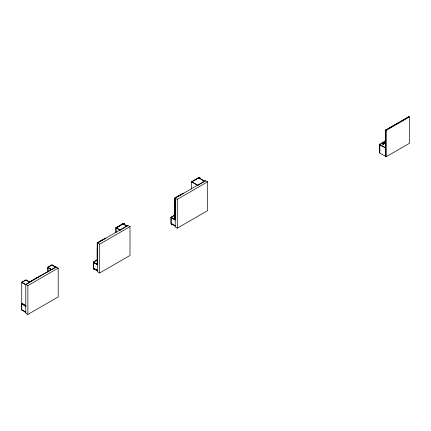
<?xml version="1.0" encoding="UTF-8"?>
<svg xmlns="http://www.w3.org/2000/svg" width="431" height="431" viewBox="0 0 431 431"><rect width="100%" height="100%" fill="white"/><g stroke="black" fill="none" stroke-linecap="round" stroke-linejoin="round"><path stroke-width="0.65" d="M383.455 143.852L383.342 143.631A0.889 0.512 60 0 1 383.709 144.035L383.682 144.029M383.353 143.749L383.655 144.013M383.267 142.914L385.179 143.351M382.669 143.593L382.76 143.501A0.986 0.566 60 0 1 383.191 143.534L383.315 143.609M191.423 189.074L191.423 181.758L198.718 177.545L199.445 178.175M191.989 181.877L198.739 177.766L204.251 181.16M194.693 180.314L196.428 179.312M197.581 178.644L198.739 177.976M199.284 177.874L199.989 177.674L199.467 177.976M115.847 232.374L115.847 227.746L123.147 223.533L123.875 224.163M21.733 303.602L21.733 282.294L25.962 279.854L30.003 282.186L25.763 284.622M47.819 272.015L47.819 267.231L52.049 264.79L56.095 267.333M116.214 227.956L123.147 223.953M116.235 227.757L123.126 223.781M29.427 282.063L25.962 280.064L21.733 282.504L25.957 284.735M55.513 267.005L52.049 265L47.819 267.441L51.284 269.445M117.949 226.959L119.101 226.291M123.713 223.861L124.419 223.662L124.419 224.993M123.896 223.964L124.419 223.662M97.718 263.982L97.212 264.273L97.212 242.728L97.902 242.545M175.331 219.169L174.83 219.46L174.83 197.921L175.514 197.732M29.825 281.847L46.311 272.537M105.46 238.181L97.395 242.836L97.395 264.375M183.073 193.368L175.008 198.023L175.008 219.568M25.774 284.395L56.095 266.891L58.196 268.104L58.196 296.927L27.875 314.431L25.774 313.218L25.774 284.395L27.875 285.608L58.196 268.104M56.095 267.123L51.855 269.564L47.819 267.231M204.224 181.602L197.689 185.378L191.423 181.758M205.512 180.858L204.8 181.268L198.535 177.653M120.438 230.186L116.031 227.643L116.052 232.304M198.05 185.378L191.606 181.656M97.212 242.728L99.68 244.156L130 226.652L130 255.475L99.68 272.979L97.578 271.762L97.578 242.939L127.894 225.435L130 226.652M174.83 197.921L177.292 199.343L207.613 181.839L207.613 210.662L177.292 228.166L175.191 226.954L175.191 198.131L205.512 180.627L207.613 181.839M21.916 303.289L25.957 305.622M93.554 268.578L93.355 262.043L97.39 259.71M175.191 226.135L170.988 223.662L170.967 217.235L175.008 214.902M97.39 259.92L93.355 262.253L97.578 264.693M175.008 215.112L170.967 217.445L175.191 219.88M21.916 303.92L25.957 306.252M171.333 217.655L175.374 219.988M97.762 264.796L93.538 262.571L93.538 268.405L97.762 270.63L96.027 269.634M21.916 309.754L25.957 312.087M171.333 223.49L175.374 225.822M93.899 268.825L94.082 269.747L95.235 269.079M171.511 224.012L171.694 224.934L172.847 224.271M385.934 156.151L385.567 156.361L385.567 129.984L386.456 129.683M408.997 116.672L385.75 130.092L385.75 156.464M385.567 129.984L386.208 130.356L409.45 116.936L409.45 143.307L386.208 156.728L379.506 152.86L379.506 144.229L385.788 140.598M381.791 143.329L382.933 142.666M383.251 142.817L385.497 141.519M384.226 142.327L383.94 142.494L384.738 142.866M383.504 142.876L385.562 141.664M384.926 142.753L384.414 142.397M384.899 142.117L385.152 142.284M385.292 141.885L385.713 141.643M385.26 142.004L385.745 141.734M382.345 143.873L383.498 144.536M383.902 142.963L384.63 142.553M384.274 142.801L385.12 142.639M385.373 142.187L383.94 142.86L384.969 141.993M384.28 143.092L385.373 142.375M383.649 143.857L383.563 143.9A0.894 0.517 60 0 0 383.434 143.76L383.428 143.62M384.468 143.162L385.222 142.726M384.474 143.216L385.292 142.753M385.449 142.693L385.152 142.44L385.492 142.548M384.754 143.27L385.513 142.828M385.239 143.41L384.527 143.162L385.255 143.663M384.032 144.019L383.423 144.31L383.003 143.959M383.439 143L384.937 143.582L385.664 143.162M385.201 143.571L385.621 143.329M379.506 152.86L379.867 152.649L379.867 144.433L379.506 144.644L385.567 148.145M383.612 143.577L382.927 143.404L382.545 143.625L382.83 143.922M382.76 143.916L382.577 143.803M385.411 142.074L384.931 141.939M384.996 142.182L384.597 142.241L384.931 142.408M384.931 142.537L385.298 142.661M384.296 142.386L385.589 142.817M384.301 142.435L385.233 142.758M384.29 142.591L385.007 142.828M383.913 142.639L384.813 142.941M383.719 142.747L384.619 143.054M384.059 142.796L384.355 142.909M383.978 142.78L383.563 142.709L383.859 142.844M385.109 141.837L385.411 141.955M385.416 142.295L385.109 142.472M385.039 142.165L384.619 142.101L384.926 142.235M385.109 142.354L385.411 142.472M384.253 142.327L384.743 142.51M384.247 142.505L384.554 142.623M384.36 142.731L383.752 142.602L384.544 142.973M409.45 116.936L408.814 116.569L404.914 119.031M404.731 119.134L400.647 121.494M400.464 121.596L396.385 123.956M396.24 124.036L395.534 124.446M395.351 124.548L394.645 124.958M394.462 125.06L393.756 125.469M393.573 125.577L392.867 125.987M392.684 126.089L391.978 126.498M391.795 126.601L391.089 127.01M390.906 127.118L390.2 127.522M390.017 127.63L389.306 128.039M389.128 128.142L388.417 128.551M388.239 128.659L387.528 129.063M387.35 129.171L386.639 129.58M379.506 144.229L385.567 147.725M202.969 180.627L204.068 181.262M183.256 193.476L182.895 193.266L182.572 193.659M182.388 193.767L181.882 194.058M181.699 194.165L181.192 194.456M181.015 194.559L180.508 194.85M180.325 194.957L179.819 195.248M179.641 195.351L179.134 195.647M178.951 195.749L178.445 196.04M178.262 196.148L177.761 196.439M177.577 196.541L177.071 196.838M176.888 196.94L176.387 197.231M176.204 197.339L175.697 197.63M174.83 203.707L174.83 217.127M170.967 217.235L175.191 219.67M127.716 225.564L120.071 230.186L115.847 227.746M122.964 223.641L127.188 226.081M123.724 224.287L126.612 225.957M105.643 238.284L105.277 238.074L104.954 238.472M104.771 238.575L104.27 238.866M104.086 238.973L103.58 239.264M103.397 239.372L102.896 239.663M102.713 239.765L102.206 240.056M102.023 240.164L101.517 240.455M101.339 240.563L100.832 240.854M100.649 240.956L100.143 241.247M99.965 241.355L99.459 241.646M99.275 241.748L98.769 242.044M98.586 242.147L98.085 242.437M97.212 248.52L97.212 261.94M93.355 262.043L97.578 264.483M97.578 270.948L93.538 268.615L93.538 262.36M51.865 265.108L53.6 266.105M51.871 269.332L46.494 272.435M40.638 275.603L40.137 275.894M39.954 276.002L39.447 276.293M39.264 276.395L38.758 276.691M38.58 276.794L38.073 277.085M37.89 277.192L37.384 277.483M37.206 277.586L36.7 277.876M36.516 277.984L36.01 278.275M35.827 278.383L35.326 278.674M35.143 278.776L34.636 279.067M34.453 279.175L33.952 279.466M33.769 279.574L33.262 279.864M33.079 279.967L32.573 280.258M32.395 280.365L31.889 280.656M31.705 280.759L31.199 281.055M31.021 281.157L30.515 281.448M30.332 281.556L29.642 281.739L30.008 281.949M25.779 280.166L26.932 280.834M21.733 282.294L25.774 284.627M25.774 305.94L21.55 303.499L21.572 309.927L25.774 312.405M21.55 303.71L25.774 306.15M383.617 143.792L383.477 143.717M385.098 143.324L385.212 143.636M386.208 130.356L386.208 156.728M199.812 177.567L199.812 178.897M177.292 199.343L177.292 228.166M171.694 224.12L171.694 224.934M171.15 217.547L171.15 223.802M99.68 244.156L99.68 272.979M94.082 268.928L94.082 269.747M48.003 267.339L48.003 271.907M27.875 285.608L27.875 314.431M21.733 303.812L21.733 310.067M385.691 140.651L385.309 140.344L385.309 144.886L385.691 145.199L385.691 140.651"/></g></svg>
